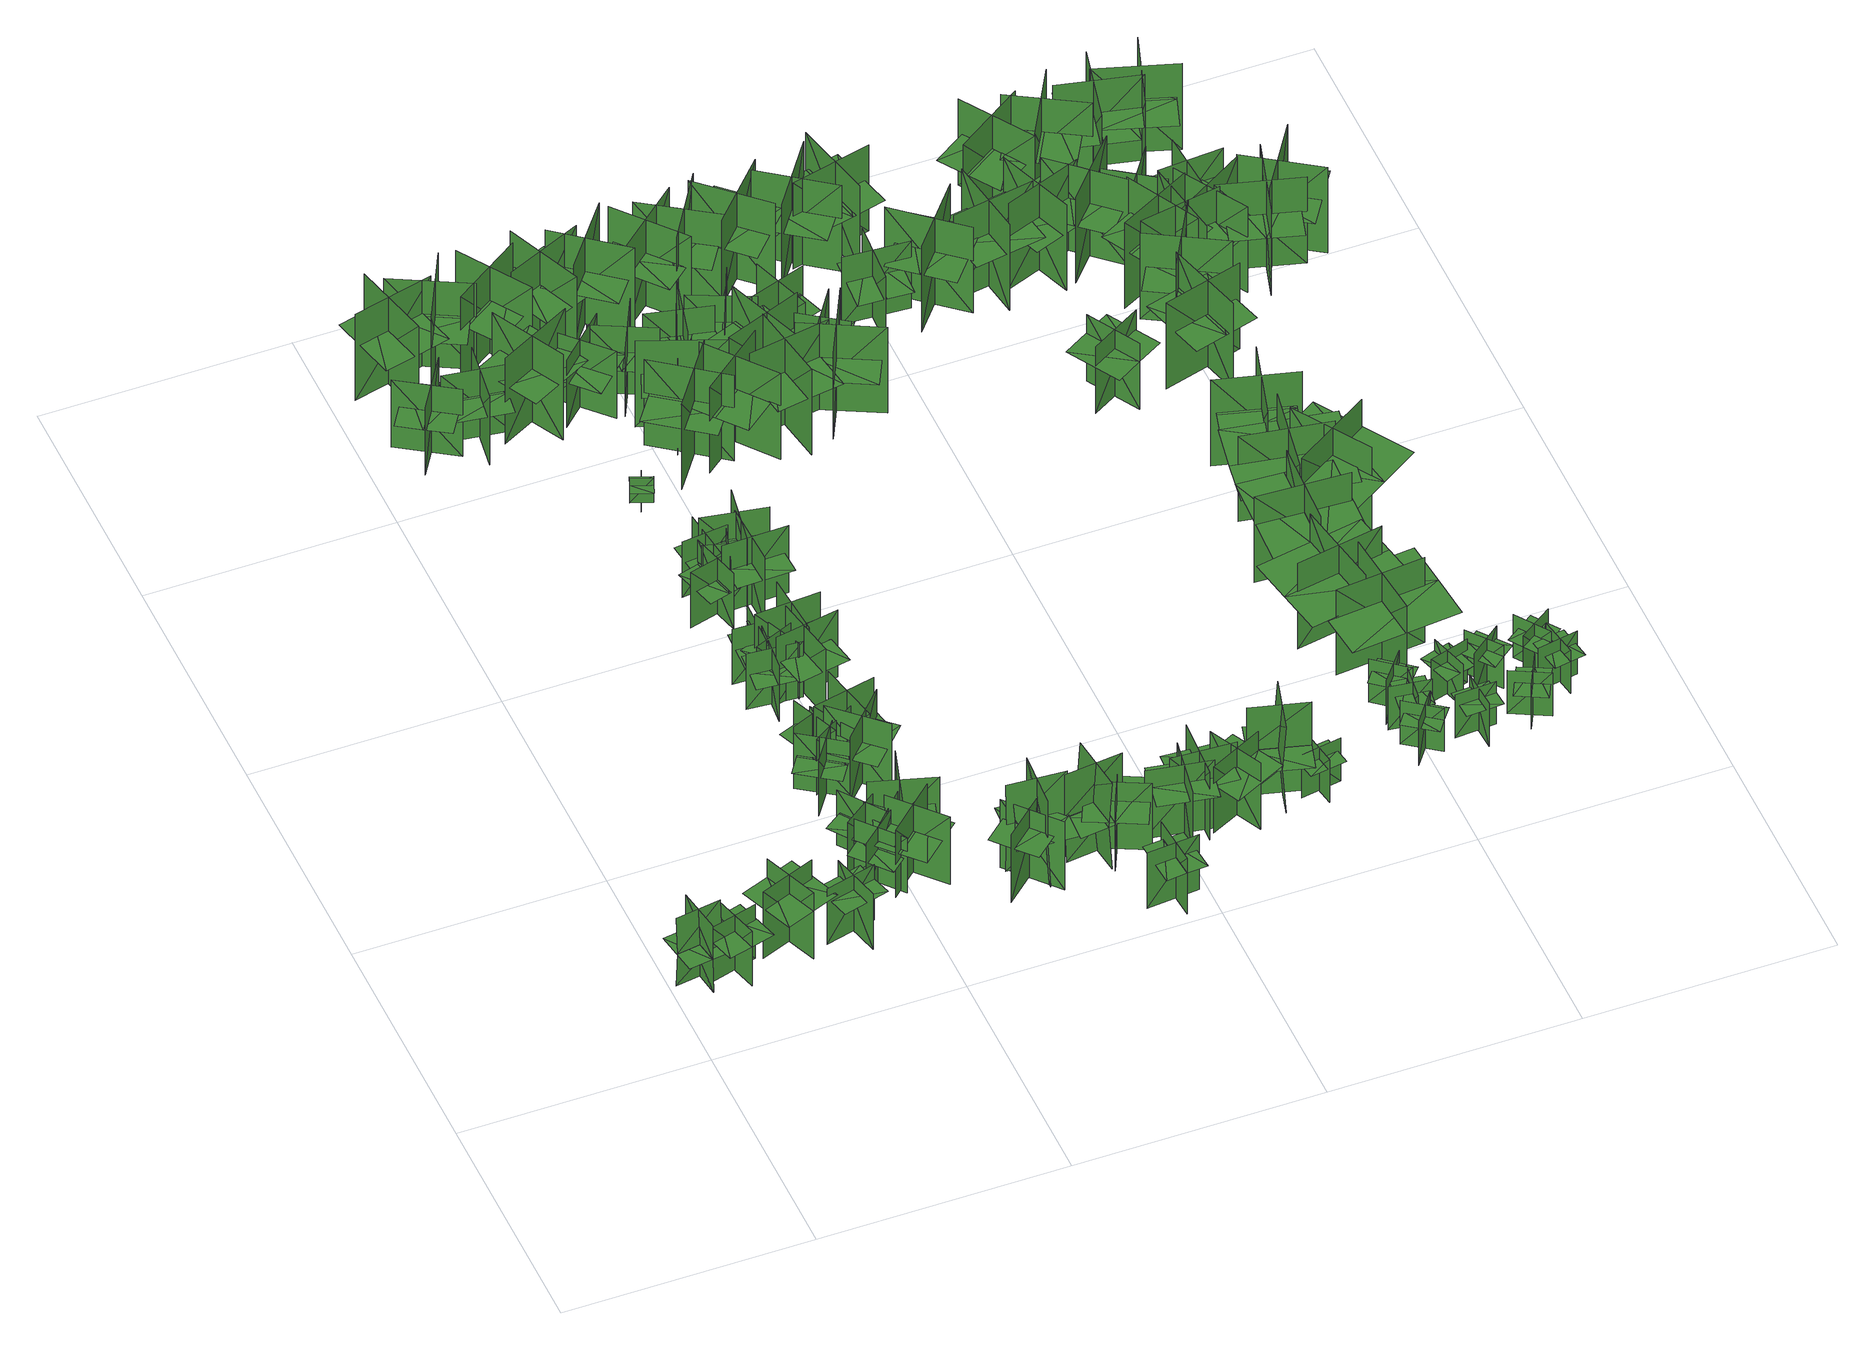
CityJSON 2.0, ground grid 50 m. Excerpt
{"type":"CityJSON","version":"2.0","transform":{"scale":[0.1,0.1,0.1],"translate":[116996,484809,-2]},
"CityObjects":{
"tree1":{"type":"SolitaryVegetationObject","geometry":[{"type":"MultiSurface","lod":"1","boundaries":[[[0,1,2]],[[0,2,3]],[[4,5,6]],[[4,6,7]],[[8,9,5]],[[8,5,4]],[[10,11,1]],[[10,1,0]],[[0,1,12]],[[0,12,13]],[[0,14,15]],[[0,15,1]]]}]},
"tree2":{"type":"SolitaryVegetationObject","geometry":[{"type":"MultiSurface","lod":"1","boundaries":[[[16,17,18]],[[16,18,19]],[[20,21,22]],[[20,22,23]],[[24,25,26]],[[24,26,27]],[[24,27,28]],[[24,28,29]]]}]},
"tree3":{"type":"SolitaryVegetationObject","geometry":[{"type":"MultiSurface","lod":"1","boundaries":[[[30,31,32]],[[30,32,33]],[[34,35,36]],[[34,36,37]],[[38,39,40]],[[38,40,41]],[[38,41,42]],[[38,42,43]]]}]},
"tree4":{"type":"SolitaryVegetationObject","geometry":[{"type":"MultiSurface","lod":"1","boundaries":[[[44,45,46]],[[44,46,47]],[[48,49,50]],[[48,50,51]],[[52,53,54]],[[52,54,55]],[[52,56,57]],[[52,57,53]]]}]},
"tree5":{"type":"SolitaryVegetationObject","geometry":[{"type":"MultiSurface","lod":"1","boundaries":[[[58,59,60]],[[58,60,61]],[[62,63,64]],[[62,64,65]],[[66,67,68]],[[66,68,69]],[[66,70,71]],[[66,71,67]]]}]},
"tree6":{"type":"SolitaryVegetationObject","geometry":[{"type":"MultiSurface","lod":"1","boundaries":[[[72,73,74]],[[72,74,75]],[[76,77,78]],[[76,78,79]],[[80,81,82]],[[80,82,83]],[[80,84,85]],[[80,85,81]]]}]},
"tree7":{"type":"SolitaryVegetationObject","geometry":[{"type":"MultiSurface","lod":"1","boundaries":[[[86,87,88]],[[86,88,89]],[[90,91,92]],[[90,92,93]],[[94,95,96]],[[94,96,97]],[[94,98,99]],[[94,99,95]]]}]},
"tree8":{"type":"SolitaryVegetationObject","geometry":[{"type":"MultiSurface","lod":"1","boundaries":[[[100,101,102]],[[100,102,103]],[[104,105,106]],[[104,106,107]],[[108,109,110]],[[108,110,111]],[[108,112,113]],[[108,113,109]]]}]},
"tree9":{"type":"SolitaryVegetationObject","geometry":[{"type":"MultiSurface","lod":"1","boundaries":[[[114,115,116]],[[114,116,117]],[[118,119,120]],[[118,120,121]],[[122,123,124]],[[122,124,125]],[[122,126,127]],[[122,127,123]]]}]},
"tree10":{"type":"SolitaryVegetationObject","geometry":[{"type":"MultiSurface","lod":"1","boundaries":[[[128,129,130]],[[128,130,131]],[[132,133,134]],[[132,134,135]],[[136,137,138]],[[136,138,139]],[[136,140,141]],[[136,141,137]]]}]},
"tree11":{"type":"SolitaryVegetationObject","geometry":[{"type":"MultiSurface","lod":"1","boundaries":[[[142,143,144]],[[142,144,145]],[[146,147,148]],[[146,148,149]],[[150,151,152]],[[150,152,153]],[[150,154,155]],[[150,155,151]]]}]},
"tree12":{"type":"SolitaryVegetationObject","geometry":[{"type":"MultiSurface","lod":"1","boundaries":[[[156,157,158]],[[156,158,159]],[[160,161,162]],[[160,162,163]],[[164,165,166]],[[164,166,167]],[[164,168,169]],[[164,169,165]]]}]},
"tree13":{"type":"SolitaryVegetationObject","geometry":[{"type":"MultiSurface","lod":"1","boundaries":[[[170,171,172]],[[170,172,173]],[[174,175,176]],[[174,176,177]],[[178,179,180]],[[178,180,181]],[[178,182,183]],[[178,183,179]]]}]},
"tree14":{"type":"SolitaryVegetationObject","geometry":[{"type":"MultiSurface","lod":"1","boundaries":[[[184,185,186]],[[184,186,187]],[[188,189,190]],[[188,190,191]],[[192,193,194]],[[192,194,195]],[[192,196,197]],[[192,197,193]]]}]},
"tree15":{"type":"SolitaryVegetationObject","geometry":[{"type":"MultiSurface","lod":"1","boundaries":[[[198,199,200]],[[198,200,201]],[[202,203,204]],[[202,204,205]],[[206,207,208]],[[206,208,209]],[[206,210,211]],[[206,211,207]]]}]},
"tree16":{"type":"SolitaryVegetationObject","geometry":[{"type":"MultiSurface","lod":"1","boundaries":[[[212,213,214]],[[212,214,215]],[[216,217,218]],[[216,218,219]],[[220,221,222]],[[220,222,223]],[[220,224,225]],[[220,225,221]]]}]},
"tree17":{"type":"SolitaryVegetationObject","geometry":[{"type":"MultiSurface","lod":"1","boundaries":[[[226,227,228]],[[226,228,229]],[[230,231,232]],[[230,232,233]],[[234,235,236]],[[234,236,237]],[[234,238,239]],[[234,239,235]]]}]},
"tree18":{"type":"SolitaryVegetationObject","geometry":[{"type":"MultiSurface","lod":"1","boundaries":[[[240,241,242]],[[240,242,243]],[[244,245,246]],[[244,246,247]],[[248,249,250]],[[248,250,251]],[[248,252,253]],[[248,253,249]]]}]},
"tree19":{"type":"SolitaryVegetationObject","geometry":[{"type":"MultiSurface","lod":"1","boundaries":[[[254,255,256]],[[254,256,257]],[[258,259,260]],[[258,260,261]],[[262,263,264]],[[262,264,265]],[[262,266,267]],[[262,267,263]]]}]},
"tree20":{"type":"SolitaryVegetationObject","geometry":[{"type":"MultiSurface","lod":"1","boundaries":[[[268,269,270]],[[268,270,271]],[[272,273,274]],[[272,274,275]],[[276,277,278]],[[276,278,279]],[[276,280,281]],[[276,281,277]]]}]},
"tree21":{"type":"SolitaryVegetationObject","geometry":[{"type":"MultiSurface","lod":"1","boundaries":[[[282,283,284]],[[282,284,285]],[[286,287,288]],[[286,288,289]],[[290,291,292]],[[290,292,293]],[[290,294,295]],[[290,295,291]]]}]},
"tree22":{"type":"SolitaryVegetationObject","geometry":[{"type":"MultiSurface","lod":"1","boundaries":[[[296,297,298]],[[296,298,299]],[[300,301,302]],[[300,302,303]],[[304,305,306]],[[304,306,307]],[[304,308,309]],[[304,309,305]]]}]},
"tree23":{"type":"SolitaryVegetationObject","geometry":[{"type":"MultiSurface","lod":"1","boundaries":[[[310,311,312]],[[310,312,313]],[[314,315,316]],[[314,316,317]],[[318,319,320]],[[318,320,321]],[[318,322,323]],[[318,323,319]]]}]},
"tree24":{"type":"SolitaryVegetationObject","geometry":[{"type":"MultiSurface","lod":"1","boundaries":[[[324,325,326]],[[324,326,327]],[[328,329,330]],[[328,330,331]],[[332,333,334]],[[332,334,335]],[[332,336,337]],[[332,337,333]]]}]},
"tree25":{"type":"SolitaryVegetationObject","geometry":[{"type":"MultiSurface","lod":"1","boundaries":[[[338,339,340]],[[338,340,341]],[[342,343,344]],[[342,344,345]],[[346,347,348]],[[346,348,349]],[[346,350,351]],[[346,351,347]]]}]},
"tree26":{"type":"SolitaryVegetationObject","geometry":[{"type":"MultiSurface","lod":"1","boundaries":[[[352,353,354]],[[352,354,355]],[[356,357,358]],[[356,358,359]],[[360,361,362]],[[360,362,363]],[[360,364,365]],[[360,365,361]]]}]},
"tree27":{"type":"SolitaryVegetationObject","geometry":[{"type":"MultiSurface","lod":"1","boundaries":[[[366,367,368]],[[366,368,369]],[[370,371,372]],[[370,372,373]],[[374,375,371]],[[374,371,370]],[[376,377,367]],[[376,367,366]],[[366,367,378]],[[366,378,379]],[[366,380,381]],[[366,381,367]]]}]},
"tree28":{"type":"SolitaryVegetationObject","geometry":[{"type":"MultiSurface","lod":"1","boundaries":[[[382,383,384]],[[382,384,385]],[[386,387,388]],[[386,388,389]],[[390,391,392]],[[390,392,393]],[[390,394,395]],[[390,395,391]]]}]},
"tree29":{"type":"SolitaryVegetationObject","geometry":[{"type":"MultiSurface","lod":"1","boundaries":[[[396,397,398]],[[396,398,399]],[[400,401,402]],[[400,402,403]],[[404,405,406]],[[404,406,407]],[[404,408,409]],[[404,409,405]]]}]},
"tree30":{"type":"SolitaryVegetationObject","geometry":[{"type":"MultiSurface","lod":"1","boundaries":[[[410,411,412]],[[410,412,413]],[[414,415,416]],[[414,416,417]],[[418,419,420]],[[418,420,421]],[[418,421,422]],[[418,422,423]]]}]},
"tree31":{"type":"SolitaryVegetationObject","geometry":[{"type":"MultiSurface","lod":"1","boundaries":[[[424,425,426]],[[424,426,427]],[[428,429,430]],[[428,430,431]],[[432,433,434]],[[432,434,435]],[[432,436,437]],[[432,437,433]]]}]},
"tree32":{"type":"SolitaryVegetationObject","geometry":[{"type":"MultiSurface","lod":"1","boundaries":[[[438,439,440]],[[438,440,441]],[[442,443,444]],[[442,444,445]],[[446,447,448]],[[446,448,449]],[[446,450,451]],[[446,451,447]]]}]},
"tree33":{"type":"SolitaryVegetationObject","geometry":[{"type":"MultiSurface","lod":"1","boundaries":[[[452,453,454]],[[452,454,455]],[[456,457,458]],[[456,458,459]],[[460,461,462]],[[460,462,463]],[[460,464,465]],[[460,465,461]]]}]},
"tree34":{"type":"SolitaryVegetationObject","geometry":[{"type":"MultiSurface","lod":"1","boundaries":[[[466,467,468]],[[466,468,469]],[[470,471,472]],[[470,472,473]],[[474,475,471]],[[474,471,470]],[[476,477,467]],[[476,467,466]],[[466,467,478]],[[466,478,479]],[[466,480,481]],[[466,481,467]]]}]},
"tree35":{"type":"SolitaryVegetationObject","geometry":[{"type":"MultiSurface","lod":"1","boundaries":[[[482,483,484]],[[482,484,485]],[[486,487,488]],[[486,488,489]],[[490,491,492]],[[490,492,493]],[[490,494,495]],[[490,495,491]]]}]},
"tree36":{"type":"SolitaryVegetationObject","geometry":[{"type":"MultiSurface","lod":"1","boundaries":[[[496,497,498]],[[496,498,499]],[[500,501,502]],[[500,502,503]],[[504,505,506]],[[504,506,507]],[[504,508,509]],[[504,509,505]]]}]},
"tree37":{"type":"SolitaryVegetationObject","geometry":[{"type":"MultiSurface","lod":"1","boundaries":[[[510,511,512]],[[510,512,513]],[[514,515,516]],[[514,516,517]],[[518,519,520]],[[518,520,521]],[[518,521,522]],[[518,522,523]]]}]},
"tree38":{"type":"SolitaryVegetationObject","geometry":[{"type":"MultiSurface","lod":"1","boundaries":[[[524,525,526]],[[524,526,527]],[[528,529,530]],[[528,530,531]],[[532,533,534]],[[532,534,535]],[[532,536,537]],[[532,537,533]]]}]},
"tree39":{"type":"SolitaryVegetationObject","geometry":[{"type":"MultiSurface","lod":"1","boundaries":[[[538,539,540]],[[538,540,541]],[[542,543,544]],[[542,544,545]],[[546,547,548]],[[546,548,549]],[[546,550,551]],[[546,551,547]]]}]},
"tree40":{"type":"SolitaryVegetationObject","geometry":[{"type":"MultiSurface","lod":"1","boundaries":[[[552,553,554]],[[552,554,555]],[[556,557,558]],[[556,558,559]],[[560,561,562]],[[560,562,563]],[[560,564,565]],[[560,565,561]]]}]},
"tree41":{"type":"SolitaryVegetationObject","geometry":[{"type":"MultiSurface","lod":"1","boundaries":[[[566,567,568]],[[566,568,569]],[[570,571,572]],[[570,572,573]],[[574,575,576]],[[574,576,577]],[[574,578,579]],[[574,579,575]]]}]},
"tree42":{"type":"SolitaryVegetationObject","geometry":[{"type":"MultiSurface","lod":"1","boundaries":[[[580,581,582]],[[580,582,583]],[[584,585,586]],[[584,586,587]],[[588,589,590]],[[588,590,591]],[[588,592,593]],[[588,593,589]]]}]},
"tree43":{"type":"SolitaryVegetationObject","geometry":[{"type":"MultiSurface","lod":"1","boundaries":[[[594,595,596]],[[594,596,597]],[[598,599,600]],[[598,600,601]],[[602,603,604]],[[602,604,605]],[[602,606,607]],[[602,607,603]]]}]},
"tree44":{"type":"SolitaryVegetationObject","geometry":[{"type":"MultiSurface","lod":"1","boundaries":[[[608,609,610]],[[608,610,611]],[[612,613,614]],[[612,614,615]],[[616,617,618]],[[616,618,619]],[[616,620,621]],[[616,621,617]]]}]},
"tree45":{"type":"SolitaryVegetationObject","geometry":[{"type":"MultiSurface","lod":"1","boundaries":[[[622,623,624]],[[622,624,625]],[[626,627,628]],[[626,628,629]],[[630,631,632]],[[630,632,633]],[[630,634,635]],[[630,635,631]]]}]},
"tree46":{"type":"SolitaryVegetationObject","geometry":[{"type":"MultiSurface","lod":"1","boundaries":[[[636,637,638]],[[636,638,639]],[[640,641,642]],[[640,642,643]],[[644,645,646]],[[644,646,647]],[[644,648,649]],[[644,649,645]]]}]},
"tree47":{"type":"SolitaryVegetationObject","geometry":[{"type":"MultiSurface","lod":"1","boundaries":[[[650,651,652]],[[650,652,653]],[[654,655,656]],[[654,656,657]],[[658,659,660]],[[658,660,661]],[[658,661,662]],[[658,662,663]]]}]},
"tree48":{"type":"SolitaryVegetationObject","geometry":[{"type":"MultiSurface","lod":"1","boundaries":[[[664,665,666]],[[664,666,667]],[[668,669,670]],[[668,670,671]],[[672,673,674]],[[672,674,675]],[[672,676,677]],[[672,677,673]]]}]},
"tree49":{"type":"SolitaryVegetationObject","geometry":[{"type":"MultiSurface","lod":"1","boundaries":[[[678,679,680]],[[678,680,681]],[[682,683,684]],[[682,684,685]],[[686,687,688]],[[686,688,689]],[[686,690,691]],[[686,691,687]]]}]},
"tree50":{"type":"SolitaryVegetationObject","geometry":[{"type":"MultiSurface","lod":"1","boundaries":[[[692,693,694]],[[692,694,695]],[[696,697,698]],[[696,698,699]],[[700,701,702]],[[700,702,703]],[[700,704,705]],[[700,705,701]]]}]},
"tree51":{"type":"SolitaryVegetationObject","geometry":[{"type":"MultiSurface","lod":"1","boundaries":[[[706,707,708]],[[706,708,709]],[[710,711,712]],[[710,712,713]],[[714,715,716]],[[714,716,717]],[[714,718,719]],[[714,719,715]]]}]},
"tree52":{"type":"SolitaryVegetationObject","geometry":[{"type":"MultiSurface","lod":"1","boundaries":[[[720,721,722]],[[720,722,723]],[[724,725,726]],[[724,726,727]],[[728,729,730]],[[728,730,731]],[[728,732,733]],[[728,733,729]]]}]},
"tree53":{"type":"SolitaryVegetationObject","geometry":[{"type":"MultiSurface","lod":"1","boundaries":[[[734,735,736]],[[734,736,737]],[[738,739,740]],[[738,740,741]],[[742,743,739]],[[742,739,738]],[[744,745,735]],[[744,735,734]],[[734,735,746]],[[734,746,747]],[[734,748,749]],[[734,749,735]]]}]},
"tree54":{"type":"SolitaryVegetationObject","geometry":[{"type":"MultiSurface","lod":"1","boundaries":[[[750,751,752]],[[750,752,753]],[[754,755,756]],[[754,756,757]],[[758,759,760]],[[758,760,761]],[[758,762,763]],[[758,763,759]]]}]},
"tree55":{"type":"SolitaryVegetationObject","geometry":[{"type":"MultiSurface","lod":"1","boundaries":[[[764,765,766]],[[764,766,767]],[[768,769,770]],[[768,770,771]],[[772,773,774]],[[772,774,775]],[[772,776,777]],[[772,777,773]]]}]},
"tree56":{"type":"SolitaryVegetationObject","geometry":[{"type":"MultiSurface","lod":"1","boundaries":[[[778,779,780]],[[778,780,781]],[[782,783,784]],[[782,784,785]],[[786,787,788]],[[786,788,789]],[[786,790,791]],[[786,791,787]]]}]},
"tree57":{"type":"SolitaryVegetationObject","geometry":[{"type":"MultiSurface","lod":"1","boundaries":[[[792,793,794]],[[792,794,795]],[[796,797,798]],[[796,798,799]],[[800,801,802]],[[800,802,803]],[[800,804,805]],[[800,805,801]]]}]},
"tree58":{"type":"SolitaryVegetationObject","geometry":[{"type":"MultiSurface","lod":"1","boundaries":[[[806,807,808]],[[806,808,809]],[[810,811,812]],[[810,812,813]],[[814,815,816]],[[814,816,817]],[[814,818,819]],[[814,819,815]]]}]},
"tree59":{"type":"SolitaryVegetationObject","geometry":[{"type":"MultiSurface","lod":"1","boundaries":[[[820,821,822]],[[820,822,823]],[[824,825,826]],[[824,826,827]],[[828,829,830]],[[828,830,831]],[[828,832,833]],[[828,833,829]]]}]},
"tree60":{"type":"SolitaryVegetationObject","geometry":[{"type":"MultiSurface","lod":"1","boundaries":[[[834,835,836]],[[834,836,837]],[[838,839,840]],[[838,840,841]],[[842,843,844]],[[842,844,845]],[[842,846,847]],[[842,847,843]]]}]},
"tree61":{"type":"SolitaryVegetationObject","geometry":[{"type":"MultiSurface","lod":"1","boundaries":[[[848,849,850]],[[848,850,851]],[[852,853,854]],[[852,854,855]],[[856,857,858]],[[856,858,859]],[[856,860,861]],[[856,861,857]]]}]},
"tree62":{"type":"SolitaryVegetationObject","geometry":[{"type":"MultiSurface","lod":"1","boundaries":[[[862,863,864]],[[862,864,865]],[[866,867,868]],[[866,868,869]],[[870,871,872]],[[870,872,873]],[[870,874,875]],[[870,875,871]]]}]},
"tree63":{"type":"SolitaryVegetationObject","geometry":[{"type":"MultiSurface","lod":"1","boundaries":[[[876,877,878]],[[876,878,879]],[[880,881,882]],[[880,882,883]],[[884,885,886]],[[884,886,887]],[[884,888,889]],[[884,889,885]]]}]},
"tree64":{"type":"SolitaryVegetationObject","geometry":[{"type":"MultiSurface","lod":"1","boundaries":[[[890,891,892]],[[890,892,893]],[[894,895,896]],[[894,896,897]],[[898,899,900]],[[898,900,901]],[[898,902,903]],[[898,903,899]]]}]},
"tree65":{"type":"SolitaryVegetationObject","geometry":[{"type":"MultiSurface","lod":"1","boundaries":[[[904,905,906]],[[904,906,907]],[[908,909,910]],[[908,910,911]],[[912,913,914]],[[912,914,915]],[[912,916,917]],[[912,917,913]]]}]},
"tree66":{"type":"SolitaryVegetationObject","geometry":[{"type":"MultiSurface","lod":"1","boundaries":[[[918,919,920]],[[918,920,921]],[[922,923,924]],[[922,924,925]],[[926,927,928]],[[926,928,929]],[[926,929,930]],[[926,930,931]]]}]},
"tree67":{"type":"SolitaryVegetationObject","geometry":[{"type":"MultiSurface","lod":"1","boundaries":[[[932,933,934]],[[932,934,935]],[[936,937,938]],[[936,938,939]],[[940,941,942]],[[940,942,943]],[[940,943,944]],[[940,944,945]]]}]},
"tree68":{"type":"SolitaryVegetationObject","geometry":[{"type":"MultiSurface","lod":"1","boundaries":[[[946,947,948]],[[946,948,949]],[[950,951,952]],[[950,952,953]],[[954,955,956]],[[954,956,957]],[[954,958,959]],[[954,959,955]]]}]},
"tree69":{"type":"SolitaryVegetationObject","geometry":[{"type":"MultiSurface","lod":"1","boundaries":[[[960,961,962]],[[960,962,963]],[[964,965,966]],[[964,966,967]],[[968,969,970]],[[968,970,971]],[[968,971,972]],[[968,972,973]]]}]},
"tree70":{"type":"SolitaryVegetationObject","geometry":[{"type":"MultiSurface","lod":"1","boundaries":[[[974,975,976]],[[974,976,977]],[[978,979,980]],[[978,980,981]],[[982,983,984]],[[982,984,985]],[[982,986,987]],[[982,987,983]]]}]},
"tree71":{"type":"SolitaryVegetationObject","geometry":[{"type":"MultiSurface","lod":"1","boundaries":[[[988,989,990]],[[988,990,991]],[[992,993,994]],[[992,994,995]],[[996,997,998]],[[996,998,999]],[[996,999,1000]],[[996,1000,1001]]]}]},
"tree72":{"type":"SolitaryVegetationObject","geometry":[{"type":"MultiSurface","lod":"1","boundaries":[[[1002,1003,1004]],[[1002,1004,1005]],[[1006,1007,1008]],[[1006,1008,1009]],[[1010,1011,1012]],[[1010,1012,1013]],[[1010,1014,1015]],[[1010,1015,1011]]]}]},
"tree73":{"type":"SolitaryVegetationObject","geometry":[{"type":"MultiSurface","lod":"1","boundaries":[[[1016,1017,1018]],[[1016,1018,1019]],[[1020,1021,1022]],[[1020,1022,1023]],[[1024,1025,1026]],[[1024,1026,1027]],[[1024,1027,1028]],[[1024,1028,1029]]]}]},
"tree74":{"type":"SolitaryVegetationObject","geometry":[{"type":"MultiSurface","lod":"1","boundaries":[[[1030,1031,1032]],[[1030,1032,1033]],[[1034,1035,1036]],[[1034,1036,1037]],[[1038,1039,1040]],[[1038,1040,1041]],[[1038,1041,1042]],[[1038,1042,1043]]]}]},
"tree75":{"type":"SolitaryVegetationObject","geometry":[{"type":"MultiSurface","lod":"1","boundaries":[[[1044,1045,1046]],[[1044,1046,1047]],[[1048,1049,1050]],[[1048,1050,1051]],[[1052,1053,1054]],[[1052,1054,1055]],[[1052,1056,1057]],[[1052,1057,1053]]]}]},
"tree76":{"type":"SolitaryVegetationObject","geometry":[{"type":"MultiSurface","lod":"1","boundaries":[[[1058,1059,1060]],[[1058,1060,1061]],[[1062,1063,1064]],[[1062,1064,1065]],[[1066,1067,1068]],[[1066,1068,1069]],[[1066,1070,1071]],[[1066,1071,1067]]]}]},
"tree77":{"type":"SolitaryVegetationObject","geometry":[{"type":"MultiSurface","lod":"1","boundaries":[[[1072,1073,1074]],[[1072,1074,1075]],[[1076,1077,1078]],[[1076,1078,1079]],[[1080,1081,1082]],[[1080,1082,1083]],[[1080,1084,1085]],[[1080,1085,1081]]]}]},
"tree78":{"type":"SolitaryVegetationObject","geometry":[{"type":"MultiSurface","lod":"1","boundaries":[[[1086,1087,1088]],[[1086,1088,1089]],[[1090,1091,1092]],[[1090,1092,1093]],[[1094,1095,1096]],[[1094,1096,1097]],[[1094,1098,1099]],[[1094,1099,1095]]]}]},
"tree79":{"type":"SolitaryVegetationObject","geometry":[{"type":"MultiSurface","lod":"1","boundaries":[[[1100,1101,1102]],[[1100,1102,1103]],[[1104,1105,1106]],[[1104,1106,1107]],[[1108,1109,1110]],[[1108,1110,1111]],[[1108,1111,1112]],[[1108,1112,1113]]]}]},
"tree80":{"type":"SolitaryVegetationObject","geometry":[{"type":"MultiSurface","lod":"1","boundaries":[[[1114,1115,1116]],[[1114,1116,1117]],[[1118,1119,1120]],[[1118,1120,1121]],[[1122,1123,1124]],[[1122,1124,1125]],[[1122,1126,1127]],[[1122,1127,1123]]]}]},
"tree81":{"type":"SolitaryVegetationObject","geometry":[{"type":"MultiSurface","lod":"1","boundaries":[[[1128,1129,1130]],[[1128,1130,1131]],[[1132,1133,1134]],[[1132,1134,1135]],[[1136,1137,1138]],[[1136,1138,1139]],[[1136,1140,1141]],[[1136,1141,1137]]]}]},
"tree82":{"type":"SolitaryVegetationObject","geometry":[{"type":"MultiSurface","lod":"1","boundaries":[[[1142,1143,1144]],[[1142,1144,1145]],[[1146,1147,1148]],[[1146,1148,1149]],[[1150,1151,1152]],[[1150,1152,1153]],[[1150,1154,1155]],[[1150,1155,1151]]]}]},
"tree83":{"type":"SolitaryVegetationObject","geometry":[{"type":"MultiSurface","lod":"1","boundaries":[[[1156,1157,1158]],[[1156,1158,1159]],[[1160,1161,1162]],[[1160,1162,1163]],[[1164,1165,1166]],[[1164,1166,1167]],[[1164,1168,1169]],[[1164,1169,1165]]]}]},
"tree84":{"type":"SolitaryVegetationObject","geometry":[{"type":"MultiSurface","lod":"1","boundaries":[[[1170,1171,1172]],[[1170,1172,1173]],[[1174,1175,1176]],[[1174,1176,1177]],[[1178,1179,1180]],[[1178,1180,1181]],[[1178,1182,1183]],[[1178,1183,1179]]]}]},
"tree85":{"type":"SolitaryVegetationObject","geometry":[{"type":"MultiSurface","lod":"1","boundaries":[[[1184,1185,1186]],[[1184,1186,1187]],[[1188,1189,1190]],[[1188,1190,1191]],[[1192,1193,1194]],[[1192,1194,1195]],[[1192,1196,1197]],[[1192,1197,1193]]]}]},
"tree86":{"type":"SolitaryVegetationObject","geometry":[{"type":"MultiSurface","lod":"1","boundaries":[[[1198,1199,1200]],[[1198,1200,1201]],[[1202,1203,1204]],[[1202,1204,1205]],[[1206,1207,1208]],[[1206,1208,1209]],[[1206,1210,1211]],[[1206,1211,1207]]]}]},
"tree87":{"type":"SolitaryVegetationObject","geometry":[{"type":"MultiSurface","lod":"1","boundaries":[[[1212,1213,1214]],[[1212,1214,1215]],[[1216,1217,1218]],[[1216,1218,1219]],[[1220,1221,1222]],[[1220,1222,1223]],[[1220,1224,1225]],[[1220,1225,1221]]]}]},
"tree88":{"type":"SolitaryVegetationObject","geometry":[{"type":"MultiSurface","lod":"1","boundaries":[[[1226,1227,1228]],[[1226,1228,1229]],[[1230,1231,1232]],[[1230,1232,1233]],[[1234,1235,1236]],[[1234,1236,1237]],[[1234,1238,1239]],[[1234,1239,1235]]]}]},
"tree89":{"type":"SolitaryVegetationObject","geometry":[{"type":"MultiSurface","lod":"1","boundaries":[[[1240,1241,1242]],[[1240,1242,1243]],[[1244,1245,1246]],[[1244,1246,1247]],[[1248,1249,1250]],[[1248,1250,1251]],[[1248,1252,1253]],[[1248,1253,1249]]]}]},
"tree90":{"type":"SolitaryVegetationObject","geometry":[{"type":"MultiSurface","lod":"1","boundaries":[[[1254,1255,1256]],[[1254,1256,1257]],[[1258,1259,1260]],[[1258,1260,1261]],[[1262,1263,1264]],[[1262,1264,1265]],[[1262,1266,1267]],[[1262,1267,1263]]]}]},
"tree91":{"type":"SolitaryVegetationObject","geometry":[{"type":"MultiSurface","lod":"1","boundaries":[[[1268,1269,1270]],[[1268,1270,1271]],[[1272,1273,1274]],[[1272,1274,1275]],[[1276,1277,1278]],[[1276,1278,1279]],[[1276,1280,1281]],[[1276,1281,1277]]]}]},
"tree92":{"type":"SolitaryVegetationObject","geometry":[{"type":"MultiSurface","lod":"1","boundaries":[[[1282,1283,1284]],[[1282,1284,1285]],[[1286,1287,1288]],[[1286,1288,1289]],[[1290,1291,1292]],[[1290,1292,1293]],[[1290,1294,1295]],[[1290,1295,1291]]]}]},
"tree93":{"type":"SolitaryVegetationObject","geometry":[{"type":"MultiSurface","lod":"1","boundaries":[[[1296,1297,1298]],[[1296,1298,1299]],[[1300,1301,1302]],[[1300,1302,1303]],[[1304,1305,1306]],[[1304,1306,1307]],[[1304,1308,1309]],[[1304,1309,1305]]]}]},
"tree94":{"type":"SolitaryVegetationObject","geometry":[{"type":"MultiSurface","lod":"1","boundaries":[[[1310,1311,1312]],[[1310,1312,1313]],[[1314,1315,1316]],[[1314,1316,1317]],[[1318,1319,1320]],[[1318,1320,1321]],[[1318,1322,1323]],[[1318,1323,1319]]]}]},
"tree95":{"type":"SolitaryVegetationObject","geometry":[{"type":"MultiSurface","lod":"1","boundaries":[[[1324,1325,1326]],[[1324,1326,1327]],[[1328,1329,1330]],[[1328,1330,1331]],[[1332,1333,1334]],[[1332,1334,1335]],[[1332,1336,1337]],[[1332,1337,1333]]]}]}
},
"vertices":[
[64,151,99],[49,243,99],[2,236,99],[16,144,99],[11,188,99],[103,202,99],[102,208,185],[10,194,185],[10,194,13],[102,208,13],[67,152,13],[53,244,13],[49,243,185],[64,151,185],[110,158,99],[96,250,99],
[169,204,14],[73,177,14],[73,177,152],[169,204,152],[111,237,14],[137,141,14],[137,141,152],[111,237,152],[111,237,113],[63,224,113],[89,128,113],[137,141,113],[186,154,113],[159,250,113],
[297,245,11],[184,201,11],[184,201,180],[297,245,180],[223,278,11],[268,165,11],[268,165,180],[223,278,180],[223,278,133],[166,256,133],[211,143,133],[268,165,133],[324,187,133],[280,300,133],
[305,191,11],[407,217,11],[407,217,152],[305,191,152],[377,148,11],[351,251,11],[351,251,152],[377,148,152],[313,193,116],[407,217,116],[397,258,116],[303,234,116],[324,152,116],[418,177,116],
[419,340,12],[489,258,12],[489,258,152],[419,340,152],[414,272,12],[414,272,152],[496,343,152],[496,343,12],[426,338,98],[488,266,98],[521,294,98],[460,366,98],[392,308,98],[453,236,98],
[482,333,12],[418,421,12],[418,421,152],[482,333,152],[492,400,12],[492,400,152],[404,336,152],[404,336,12],[474,336,98],[419,413,98],[383,387,98],[439,310,98],[511,363,98],[455,440,98],
[451,374,12],[529,300,12],[529,300,152],[451,374,152],[453,306,12],[453,306,152],[528,385,152],[528,385,12],[459,373,98],[527,307,98],[558,339,98],[489,404,98],[427,339,98],[496,274,98],
[563,343,13],[465,254,13],[465,254,184],[563,343,184],[480,346,13],[480,346,184],[569,248,184],[569,248,13],[560,333,118],[475,255,118],[511,216,118],[596,293,118],[523,374,118],[437,296,118],
[490,524,12],[401,586,12],[401,586,152],[490,524,152],[478,590,12],[478,590,152],[416,502,152],[416,502,12],[482,524,98],[404,578,98],[379,542,98],[457,488,98],[508,562,98],[430,615,98],
[91,1588,11],[163,1699,11],[163,1699,182],[91,1588,182],[172,1606,11],[172,1606,182],[61,1678,182],[61,1678,11],[91,1598,117],[154,1695,117],[109,1724,117],[46,1627,117],[138,1568,117],[201,1665,117],
[433,664,12],[474,564,12],[474,564,152],[433,664,152],[407,601,12],[407,601,152],[507,642,152],[507,642,12],[439,659,99],[475,572,99],[516,588,99],[480,676,99],[397,642,99],[433,555,99],
[464,390,11],[591,352,11],[591,352,183],[464,390,183],[504,317,11],[504,317,183],[542,444,183],[542,444,11],[473,393,117],[584,359,117],[600,411,117],[489,444,117],[457,339,117],[568,306,117],
[512,547,11],[454,639,11],[454,639,152],[512,547,152],[526,613,11],[526,613,152],[434,555,152],[434,555,11],[504,551,98],[454,630,98],[416,607,98],[467,527,98],[543,575,98],[492,655,98],
[102,1907,8],[142,1744,8],[142,1744,227],[102,1907,227],[48,1817,8],[48,1817,227],[212,1857,227],[212,1857,8],[111,1898,143],[146,1756,143],[213,1772,143],[178,1915,143],[43,1882,143],[77,1739,143],
[480,509,11],[572,605,11],[572,605,182],[480,509,182],[563,512,11],[563,512,182],[467,603,182],[467,603,11],[482,519,116],[562,602,116],[523,640,116],[443,556,116],[523,481,116],[602,564,116],
[399,808,11],[507,798,11],[507,798,152],[399,808,152],[443,756,11],[443,756,152],[453,864,152],[453,864,11],[406,811,98],[501,803,98],[504,847,98],[410,855,98],[402,766,98],[497,758,98],
[578,636,11],[449,608,11],[449,608,182],[578,636,182],[508,681,11],[508,681,182],[536,551,182],[536,551,11],[571,629,116],[458,605,116],[469,552,116],[582,577,116],[559,684,116],[446,659,116],
[279,1633,11],[148,1652,11],[148,1652,183],[279,1633,183],[228,1699,11],[228,1699,183],[209,1568,183],[209,1568,11],[269,1629,117],[155,1645,117],[147,1592,117],[262,1576,117],[277,1684,117],[163,1700,117],
[449,923,11],[446,815,11],[446,815,151],[449,923,151],[400,877,11],[400,877,151],[508,873,151],[508,873,11],[453,916,97],[450,822,97],[494,821,97],[497,915,97],[408,918,97],[405,823,97],
[498,795,12],[455,895,12],[455,895,153],[498,795,153],[523,858,12],[523,858,153],[423,816,153],[423,816,12],[491,800,99],[454,887,99],[414,870,99],[451,783,99],[533,817,99],[496,904,99],
[281,1807,9],[131,1883,9],[131,1883,227],[281,1807,227],[247,1907,9],[247,1907,227],[172,1756,227],[172,1756,9],[269,1806,143],[137,1872,143],[107,1811,143],[238,1745,143],[300,1869,143],[169,1935,143],
[457,1008,12],[429,1112,12],[429,1112,153],[457,1008,153],[490,1067,12],[490,1067,153],[386,1039,153],[386,1039,12],[451,1013,99],[426,1105,99],[384,1093,99],[409,1002,99],[495,1025,99],[470,1117,99],
[501,866,12],[525,736,12],[525,736,183],[501,866,183],[454,797,12],[454,797,183],[584,821,183],[584,821,12],[507,858,117],[529,745,117],[581,755,117],[560,868,117],[453,848,117],[474,735,117],
[572,875,12],[440,866,12],[440,866,184],[572,875,184],[509,929,12],[509,929,184],[518,797,184],[518,797,12],[564,869,118],[449,861,118],[453,807,118],[568,816,118],[560,925,118],[445,917,118],
[655,166,9],[752,252,9],[752,252,181],[655,166,181],[757,160,9],[671,258,9],[671,258,181],[757,160,181],[663,173,136],[752,252,136],[718,291,136],[629,212,136],[697,135,136],[786,214,136],
[443,1171,12],[455,1064,12],[455,1064,153],[443,1171,153],[401,1118,12],[401,1118,153],[509,1130,153],[509,1130,12],[448,1165,99],[458,1071,99],[502,1076,99],[492,1170,99],[403,1160,99],[413,1066,99],
[730,175,121],[737,293,121],[676,297,122],[669,178,122],[674,235,121],[793,228,121],[793,235,230],[675,242,230],[675,242,12],[793,235,12],[735,174,12],[742,293,12],[737,293,230],[730,175,230],[790,171,122],[797,290,122],
[431,1098,12],[535,1067,12],[535,1067,152],[431,1098,152],[464,1039,12],[464,1039,152],[495,1143,152],[495,1143,12],[439,1101,98],[529,1073,98],[542,1115,98],[452,1143,98],[426,1057,98],[516,1030,98],
[256,1608,10],[405,1686,10],[405,1686,228],[256,1608,228],[357,1577,10],[357,1577,228],[279,1726,228],[279,1726,10],[262,1619,145],[393,1687,145],[361,1747,145],[231,1680,145],[295,1556,145],[425,1624,145],
[431,1387,16],[415,1346,16],[415,1346,78],[431,1387,78],[404,1376,16],[445,1360,16],[445,1360,78],[404,1376,78],[404,1376,61],[396,1355,61],[437,1339,61],[445,1360,61],[453,1380,61],[412,1396,61],
[452,1054,11],[585,1057,11],[585,1057,182],[452,1054,182],[513,997,11],[513,997,182],[509,1130,182],[509,1130,11],[461,1059,116],[576,1062,116],[575,1116,116],[459,1113,116],[462,1004,116],[578,1007,116],
[571,1115,10],[441,1137,10],[441,1137,182],[571,1115,182],[523,1182,10],[523,1182,182],[501,1052,182],[501,1052,10],[562,1111,116],[448,1130,116],[440,1077,116],[553,1058,116],[571,1166,116],[457,1185,116],
[382,1879,9],[242,1786,9],[242,1786,227],[382,1879,227],[279,1900,9],[279,1900,227],[371,1759,227],[371,1759,9],[377,1868,143],[254,1787,143],[292,1730,143],[415,1810,143],[338,1927,143],[215,1846,143],
[785,227,120],[903,241,120],[896,302,120],[778,288,120],[835,293,120],[849,175,120],[856,175,229],[842,293,229],[842,293,11],[856,175,11],[786,222,11],[904,236,11],[903,241,229],[785,227,229],[792,167,120],[910,181,120],
[375,1686,12],[467,1590,12],[467,1590,183],[375,1686,183],[374,1603,12],[374,1603,183],[470,1694,183],[470,1694,12],[385,1683,117],[465,1600,117],[504,1637,117],[424,1720,117],[345,1645,117],[424,1561,117],
[929,119,14],[937,13,14],[937,13,155],[929,119,155],[875,54,14],[981,63,14],[981,63,155],[875,54,155],[929,110,118],[937,13,118],[979,16,118],[971,113,118],[888,106,118],[895,9,118],
[832,245,11],[942,193,11],[942,193,180],[832,245,180],[859,168,11],[911,278,11],[911,278,180],[859,168,180],[859,168,133],[914,142,133],[966,252,133],[911,278,133],[856,304,133],[804,194,133],
[389,1908,10],[455,1753,10],[455,1753,228],[389,1908,228],[350,1809,10],[350,1809,228],[505,1876,228],[505,1876,10],[399,1900,144],[457,1765,144],[520,1792,144],[462,1927,144],[334,1873,144],[392,1738,144],
[623,1411,9],[488,1511,9],[488,1511,227],[623,1411,227],[607,1515,9],[607,1515,227],[507,1379,227],[507,1379,9],[611,1412,143],[492,1499,143],[452,1444,143],[570,1357,143],[653,1469,143],[534,1556,143],
[483,1590,11],[542,1708,11],[542,1708,182],[483,1590,182],[562,1617,11],[562,1617,182],[443,1675,182],[443,1675,11],[482,1600,117],[533,1703,117],[485,1727,117],[434,1623,117],[532,1575,117],[583,1679,117],
[491,1561,8],[649,1500,8],[649,1500,227],[491,1561,227],[535,1465,8],[535,1465,227],[596,1622,227],[596,1622,8],[504,1564,143],[641,1511,143],[666,1574,143],[529,1628,143],[478,1498,143],[615,1445,143],
[448,1886,11],[580,1781,11],[580,1781,229],[448,1886,229],[461,1781,11],[461,1781,229],[565,1913,229],[565,1913,11],[460,1884,145],[575,1793,145],[618,1847,145],[503,1938,145],[416,1829,145],[531,1738,145],
[941,227,9],[1069,205,9],[1069,205,181],[941,227,181],[1001,144,9],[1023,272,9],[1023,272,181],[1001,144,181],[952,225,137],[1069,205,137],[1078,255,137],[961,276,137],[943,175,137],[1060,154,137],
[702,1502,10],[570,1398,10],[570,1398,228],[702,1502,228],[597,1514,10],[597,1514,228],[702,1382,228],[702,1382,10],[698,1491,145],[582,1399,145],[625,1346,145],[740,1437,145],[654,1546,145],[538,1455,145],
[605,1588,12],[636,1717,12],[636,1717,183],[605,1588,183],[676,1632,12],[676,1632,183],[547,1662,183],[547,1662,12],[602,1597,117],[629,1710,117],[577,1722,117],[550,1610,117],[656,1584,117],[683,1697,117],
[1125,233,9],[995,240,9],[995,240,181],[1125,233,181],[1056,309,9],[1049,179,9],[1049,179,181],[1056,309,181],[1114,234,137],[995,240,137],[992,189,137],[1111,182,137],[1117,285,137],[998,292,137],
[1144,168,11],[1090,277,11],[1090,277,180],[1144,168,180],[1170,244,11],[1061,191,11],[1061,191,180],[1170,244,180],[1170,244,133],[1143,299,133],[1034,245,133],[1061,191,133],[1088,136,133],[1197,190,133],
[730,1534,13],[757,1368,13],[757,1368,231],[730,1534,231],[669,1448,13],[669,1448,231],[835,1475,231],[835,1475,13],[738,1525,147],[761,1380,147],[829,1390,147],[806,1535,147],[669,1514,147],[692,1368,147],
[577,1899,10],[687,1771,10],[687,1771,228],[577,1899,228],[570,1793,10],[570,1793,228],[698,1903,228],[698,1903,10],[589,1895,144],[685,1783,144],[737,1828,144],[641,1939,144],[536,1849,144],[631,1737,144],
[766,1467,10],[707,1625,10],[707,1625,228],[766,1467,228],[809,1564,10],[809,1564,228],[651,1504,228],[651,1504,10],[756,1475,145],[704,1613,145],[640,1588,145],[692,1451,145],[822,1500,145],[771,1638,145],
[679,1593,12],[733,1714,12],[733,1714,184],[679,1593,184],[756,1623,12],[756,1623,184],[635,1677,184],[635,1677,12],[678,1603,118],[725,1708,118],[676,1730,118],[628,1625,118],[728,1580,118],[776,1685,118],
[661,1778,10],[752,1920,10],[752,1920,228],[661,1778,228],[764,1801,10],[764,1801,228],[622,1893,228],[622,1893,10],[661,1791,145],[740,1915,145],[683,1952,145],[603,1828,145],[720,1753,145],[800,1876,145],
[1155,262,121],[1270,231,121],[1286,291,121],[1171,322,121],[1226,305,121],[1195,190,121],[1202,188,230],[1233,303,230],[1233,303,12],[1202,188,12],[1154,257,12],[1269,226,12],[1270,231,230],[1155,262,230],[1140,204,121],[1254,173,121],
[775,1491,13],[926,1416,13],[926,1416,231],[775,1491,231],[809,1391,13],[809,1391,231],[885,1542,231],[885,1542,13],[788,1492,147],[919,1426,147],[950,1487,147],[819,1553,147],[756,1429,147],[887,1363,147],
[862,1666,12],[737,1624,12],[737,1624,183],[862,1666,183],[787,1702,12],[787,1702,183],[830,1577,183],[830,1577,12],[856,1659,118],[746,1622,118],[764,1571,118],[873,1608,118],[838,1711,118],[728,1674,118],
[808,1485,12],[883,1593,12],[883,1593,183],[808,1485,183],[889,1500,12],[889,1500,183],[780,1575,183],[780,1575,12],[808,1495,117],[874,1590,117],[830,1620,117],[764,1525,117],[854,1463,117],[920,1558,117],
[1325,227,12],[1243,214,12],[1243,214,121],[1325,227,121],[1272,265,12],[1285,183,12],[1285,183,121],[1272,265,121],[1318,226,93],[1243,214,93],[1249,182,93],[1323,194,93],[1313,258,93],[1238,246,93],
[754,1788,10],[870,1911,10],[870,1911,228],[754,1788,228],[860,1792,10],[860,1792,228],[737,1907,228],[737,1907,10],[757,1800,144],[857,1908,144],[807,1954,144],[707,1847,144],[808,1752,144],[909,1859,144],
[853,1889,9],[989,1790,9],[989,1790,227],[853,1889,227],[870,1785,9],[870,1785,227],[969,1921,227],[969,1921,9],[865,1888,144],[984,1802,144],[1024,1857,144],[906,1944,144],[823,1831,144],[942,1745,144],
[997,1712,15],[989,1580,15],[989,1580,186],[997,1712,186],[935,1657,15],[935,1657,186],[1067,1649,186],[1067,1649,15],[1002,1703,120],[995,1588,120],[1048,1585,120],[1055,1700,120],[946,1707,120],[939,1591,120],
[1019,1776,10],[980,1940,10],[980,1940,228],[1019,1776,228],[1074,1867,10],[1074,1867,228],[910,1828,228],[910,1828,10],[1010,1785,144],[976,1928,144],[910,1913,144],[944,1770,144],[1079,1802,144],[1045,1945,144],
[1461,274,13],[1527,225,13],[1527,225,123],[1461,274,123],[1471,210,13],[1520,276,13],[1520,276,123],[1471,210,123],[1467,270,94],[1527,225,94],[1547,251,94],[1486,296,94],[1447,244,94],[1508,199,94],
[1506,355,14],[1495,273,14],[1495,273,123],[1506,355,123],[1454,315,14],[1536,304,14],[1536,304,123],[1454,315,123],[1505,348,95],[1495,273,95],[1527,268,95],[1537,343,95],[1472,352,95],[1462,277,95],
[1449,395,13],[1513,343,13],[1513,343,123],[1449,395,123],[1456,330,13],[1508,394,13],[1508,394,123],[1456,330,123],[1454,391,95],[1513,343,95],[1534,368,95],[1475,416,95],[1434,365,95],[1492,317,95],
[1063,1588,11],[1172,1717,11],[1172,1717,229],[1063,1588,229],[1168,1598,11],[1168,1598,229],[1039,1707,229],[1039,1707,11],[1065,1601,145],[1160,1713,145],[1107,1757,145],[1013,1645,145],[1119,1555,145],[1214,1668,145],
[1484,496,14],[1484,496,231],[1451,680,231],[1451,680,14],[1381,570,14],[1381,570,231],[1559,602,231],[1559,602,14],[1354,565,161],[1371,473,161],[1592,513,161],[1575,605,161],[1558,697,161],[1337,657,161],
[1505,582,12],[1505,582,229],[1523,396,229],[1523,396,12],[1601,500,12],[1601,500,229],[1421,483,229],[1421,483,12],[1629,503,158],[1620,596,158],[1396,575,158],[1405,481,158],[1414,388,158],[1637,409,158],
[1558,248,15],[1640,253,15],[1640,253,124],[1558,248,124],[1607,205,15],[1602,287,15],[1602,287,124],[1607,205,124],[1565,248,96],[1640,253,96],[1638,285,96],[1563,281,96],[1567,215,96],[1642,220,96],
[1561,750,14],[1561,750,231],[1374,759,231],[1374,759,14],[1466,667,14],[1466,667,231],[1474,847,231],[1474,847,14],[1465,639,161],[1558,635,161],[1569,859,161],[1475,863,161],[1381,868,161],[1371,643,161],
[1602,317,13],[1578,396,13],[1578,396,123],[1602,317,123],[1633,375,13],[1553,351,13],[1553,351,123],[1633,375,123],[1600,324,95],[1578,396,95],[1547,386,95],[1569,314,95],[1631,333,95],[1609,405,95],
[1272,1268,17],[1377,1329,17],[1377,1329,186],[1272,1268,186],[1350,1247,17],[1289,1352,17],[1289,1352,186],[1350,1247,186],[1350,1247,139],[1403,1278,139],[1341,1383,139],[1289,1352,139],[1236,1321,139],[1298,1216,139],
[1147,1641,10],[1313,1668,10],[1313,1668,228],[1147,1641,228],[1232,1580,10],[1232,1580,228],[1206,1746,228],[1206,1746,10],[1156,1650,144],[1301,1673,144],[1291,1740,144],[1145,1717,144],[1167,1580,144],[1312,1603,144],
[1513,989,14],[1513,989,231],[1482,805,231],[1482,805,14],[1584,885,14],[1584,885,231],[1406,915,231],[1406,915,14],[1612,880,160],[1627,973,160],[1406,1010,160],[1390,917,160],[1375,825,160],[1596,788,160],
[1627,572,14],[1627,572,92],[1564,594,92],[1564,594,14],[1587,553,14],[1587,553,92],[1608,614,92],[1608,614,14],[1583,544,67],[1615,533,67],[1641,608,67],[1609,619,67],[1578,630,67],[1552,554,67],
[1637,398,14],[1688,334,14],[1688,334,124],[1637,398,124],[1630,333,14],[1695,385,14],[1695,385,124],[1630,333,124],[1641,393,96],[1688,334,96],[1714,354,96],[1667,413,96],[1616,373,96],[1663,313,96],
[1731,292,15],[1694,218,15],[1694,218,124],[1731,292,124],[1669,271,15],[1743,234,15],[1743,234,124],[1669,271,124],[1728,286,96],[1694,218,96],[1723,203,96],[1757,271,96],[1698,300,96],[1665,232,96],
[1578,1027,11],[1416,1070,11],[1416,1070,229],[1578,1027,229],[1525,1118,11],[1525,1118,229],[1481,955,229],[1481,955,11],[1566,1023,145],[1424,1061,145],[1407,995,145],[1548,957,145],[1585,1091,145],[1443,1130,145],
[1251,1631,10],[1408,1690,10],[1408,1690,228],[1251,1631,228],[1347,1588,10],[1347,1588,228],[1288,1745,228],[1288,1745,10],[1258,1641,144],[1396,1692,144],[1372,1756,144],[1234,1705,144],[1283,1574,144],[1421,1626,144],
[1650,920,12],[1650,920,229],[1492,820,229],[1492,820,12],[1620,798,12],[1620,798,229],[1523,950,229],[1523,950,12],[1635,774,158],[1714,824,158],[1594,1014,158],[1515,964,158],[1436,914,158],[1556,724,158],
[1372,1895,10],[1232,1802,10],[1232,1802,228],[1372,1895,228],[1269,1915,10],[1269,1915,228],[1361,1775,228],[1361,1775,10],[1367,1883,144],[1244,1803,144],[1282,1745,144],[1405,1826,144],[1328,1943,144],[1205,1862,144],
[1798,391,14],[1730,344,14],[1730,344,123],[1798,391,123],[1734,402,14],[1781,335,14],[1781,335,123],[1734,402,123],[1792,387,95],[1730,344,95],[1749,317,95],[1811,361,95],[1774,414,95],[1712,371,95],
[1781,357,15],[1795,275,15],[1795,275,124],[1781,357,124],[1743,303,15],[1825,317,15],[1825,317,124],[1743,303,124],[1782,350,96],[1795,275,96],[1827,281,96],[1814,355,96],[1750,344,96],[1762,270,96],
[1528,1236,12],[1483,1398,12],[1483,1398,230],[1528,1236,230],[1579,1328,12],[1579,1328,230],[1417,1283,230],[1417,1283,12],[1519,1244,146],[1479,1386,146],[1413,1367,146],[1453,1226,146],[1587,1264,146],[1547,1405,146],
[1369,1599,11],[1481,1724,11],[1481,1724,229],[1369,1599,229],[1474,1605,11],[1474,1605,229],[1349,1718,229],[1349,1718,11],[1371,1611,145],[1469,1720,145],[1418,1766,145],[1320,1657,145],[1424,1564,145],[1522,1673,145],
[1442,1469,11],[1589,1386,11],[1589,1386,230],[1442,1469,230],[1471,1368,11],[1471,1368,230],[1554,1514,230],[1554,1514,11],[1455,1470,146],[1583,1397,146],[1617,1457,146],[1489,1529,146],[1420,1408,146],[1548,1336,146],
[1445,1924,11],[1362,1778,11],[1362,1778,229],[1445,1924,229],[1344,1896,11],[1344,1896,229],[1490,1812,229],[1490,1812,11],[1446,1912,145],[1373,1784,145],[1432,1750,145],[1505,1878,145],[1384,1947,145],[1311,1819,145],
[1575,1581,12],[1426,1503,12],[1426,1503,230],[1575,1581,230],[1474,1612,12],[1474,1612,230],[1553,1463,230],[1553,1463,12],[1569,1570,146],[1439,1502,146],[1471,1441,146],[1601,1510,146],[1536,1633,146],[1406,1564,146],
[1560,1440,11],[1532,1606,11],[1532,1606,229],[1560,1440,229],[1621,1526,11],[1621,1526,229],[1455,1498,229],[1455,1498,11],[1552,1449,145],[1527,1594,145],[1460,1582,145],[1485,1438,145],[1622,1461,145],[1597,1606,145],
[1478,1609,11],[1554,1717,11],[1554,1717,182],[1478,1609,182],[1560,1624,11],[1560,1624,182],[1451,1699,182],[1451,1699,11],[1479,1618,117],[1545,1713,117],[1500,1744,117],[1435,1649,117],[1525,1587,117],[1590,1682,117],
[1564,1608,5],[1650,1464,5],[1650,1464,223],[1564,1608,223],[1539,1505,5],[1539,1505,223],[1683,1592,223],[1683,1592,5],[1575,1602,139],[1650,1476,139],[1709,1512,139],[1633,1638,139],[1514,1566,139],[1590,1440,139],
[1529,1939,11],[1492,1775,11],[1492,1775,229],[1529,1939,229],[1440,1882,11],[1440,1882,229],[1605,1845,229],[1605,1845,11],[1533,1927,145],[1501,1784,145],[1568,1769,145],[1600,1912,145],[1464,1943,145],[1432,1800,145],
[1605,1714,11],[1614,1582,11],[1614,1582,182],[1605,1714,182],[1551,1651,11],[1551,1651,182],[1683,1660,182],[1683,1660,11],[1611,1706,116],[1618,1591,116],[1672,1594,116],[1664,1709,116],[1555,1702,116],[1563,1587,116],
[1684,1434,12],[1729,1597,12],[1729,1597,230],[1684,1434,230],[1776,1487,12],[1776,1487,230],[1613,1532,230],[1613,1532,12],[1681,1447,146],[1720,1588,146],[1653,1606,146],[1615,1465,146],[1749,1428,146],[1788,1570,146],
[1678,1844,12],[1518,1895,12],[1518,1895,230],[1678,1844,230],[1629,1937,12],[1629,1937,230],[1578,1777,230],[1578,1777,12],[1666,1841,147],[1526,1885,147],[1505,1820,147],[1645,1775,147],[1688,1908,147],[1548,1953,147],
[1681,1591,10],[1821,1498,10],[1821,1498,228],[1681,1591,228],[1703,1488,10],[1703,1488,228],[1796,1628,228],[1796,1628,10],[1694,1591,144],[1816,1509,144],[1854,1566,144],[1732,1648,144],[1654,1532,144],[1777,1450,144]
]}
